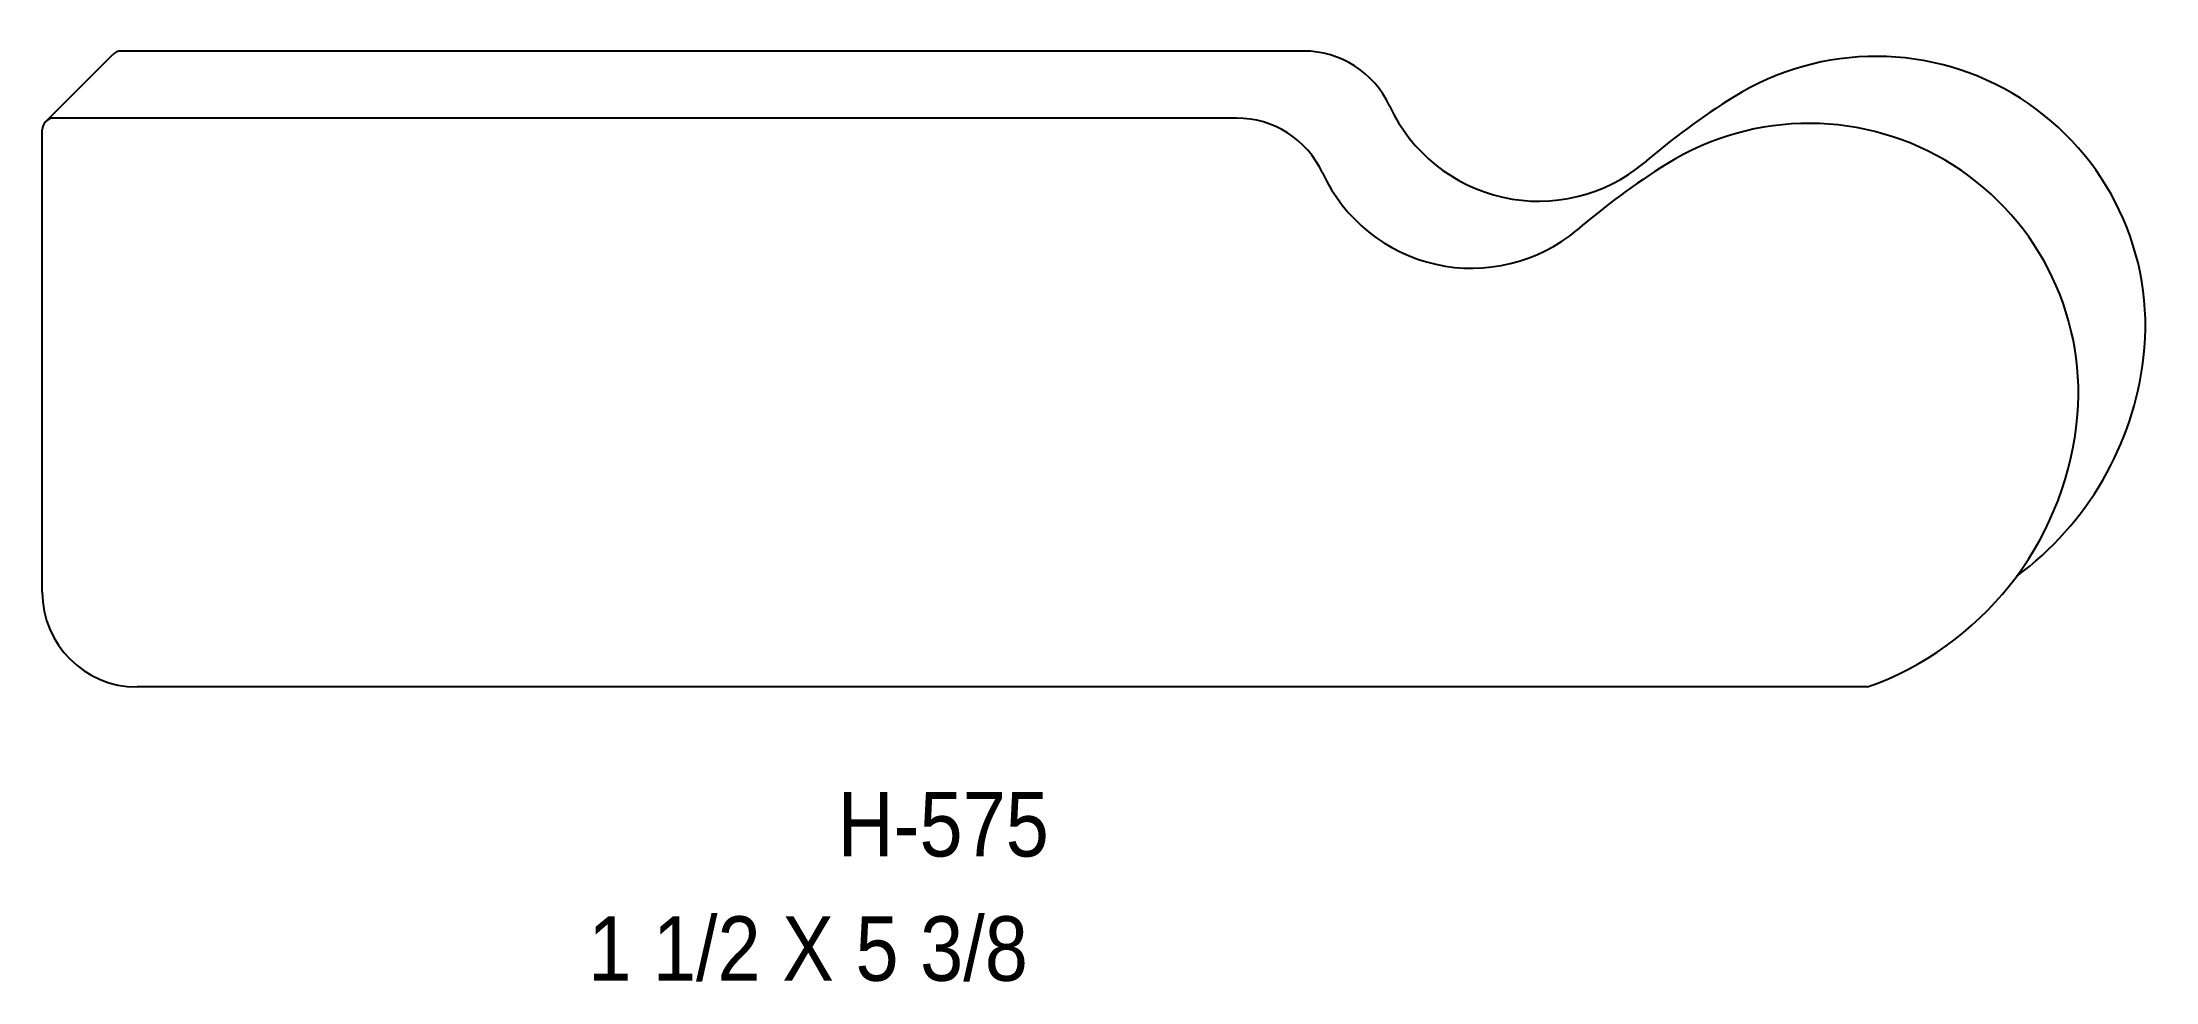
# Model space of a CAD drawing. Extents: x 57.8 to 63.38, y 147.21 to 149.69.
import ezdxf

# ---------------------------------------------------------------- set-up
doc = ezdxf.new("R2010")
doc.units = 0
doc.header["$LTSCALE"] = 5
doc.layers.add('PROFILE', color=7, linetype='CONTINUOUS')
doc.styles.add('TXT', font='TXT', dxfattribs={"height": 3.5})

msp = doc.modelspace()

# ---------------------------------------------------------------- linework, layer by layer
at = {"layer": 'PROFILE', "color": 1, "linetype": 'CONTINUOUS'}
for p, q in [((57.8116, 149.4818), (57.9884, 149.6585)), ((61.1299, 149.6676), (58.0104, 149.6676)), ((60.9531, 149.4909), (57.8337, 149.4909)), ((57.8025, 148.2412), (57.8025, 149.4597)), ((62.617, 147.9913), (58.0524, 147.9913))]:
    msp.add_line(p, q, dxfattribs=at)
for centre, major_axis, start_param, end_param in [((58.0104, 149.6364), (0, 0.0312), 0, 0.785398), ((61.1299, 149.4177), (0, 0.2499), -1.13633, 0), ((62.6397, 148.9429), (0, 0.7108), -1.688159, 0.557423), ((63.2682, 147.9346), (1.899, 0), 2.128219, 2.282751), ((57.8337, 149.4597), (0.0312, 0), 1.570796, 3.141593), ((60.9531, 149.241), (0, 0.2499), -1.13633, 0), ((61.7499, 149.7054), (0.4336, 0), -2.707127, -0.87598), ((62.4629, 148.7662), (0, 0.7108), -1.688159, 0.557423), ((63.0915, 147.7579), (0, 1.899), 0.557423, 0.711955), ((61.5732, 149.5287), (0.4336, 0), -2.707127, -0.87598), ((62.5132, 148.9578), (0, 0.8382), -2.505851, -1.688159), ((62.3365, 148.7811), (0, 0.8382), -2.80031, -1.688159), ((58.0524, 148.2412), (0.2499, 0), 3.141593, -1.570796)]:
    msp.add_ellipse(centre, major_axis=major_axis, ratio=1, start_param=start_param, end_param=end_param, dxfattribs=at)

# ---------------------------------------------------------------- texts
at = {"layer": 'PROFILE', "color": 1, "linetype": 'CONTINUOUS', "style": 'TXT', "width": 0.9}
for s, height, p in [('H-575', 0.16996, (59.9007, 147.5444)), ('1 1/2 X 5 3/8', 0.169956, (59.2426, 147.2167))]:
    msp.add_text(s, height=height, dxfattribs=at).set_placement(p)

doc.saveas('drawing.dxf')
